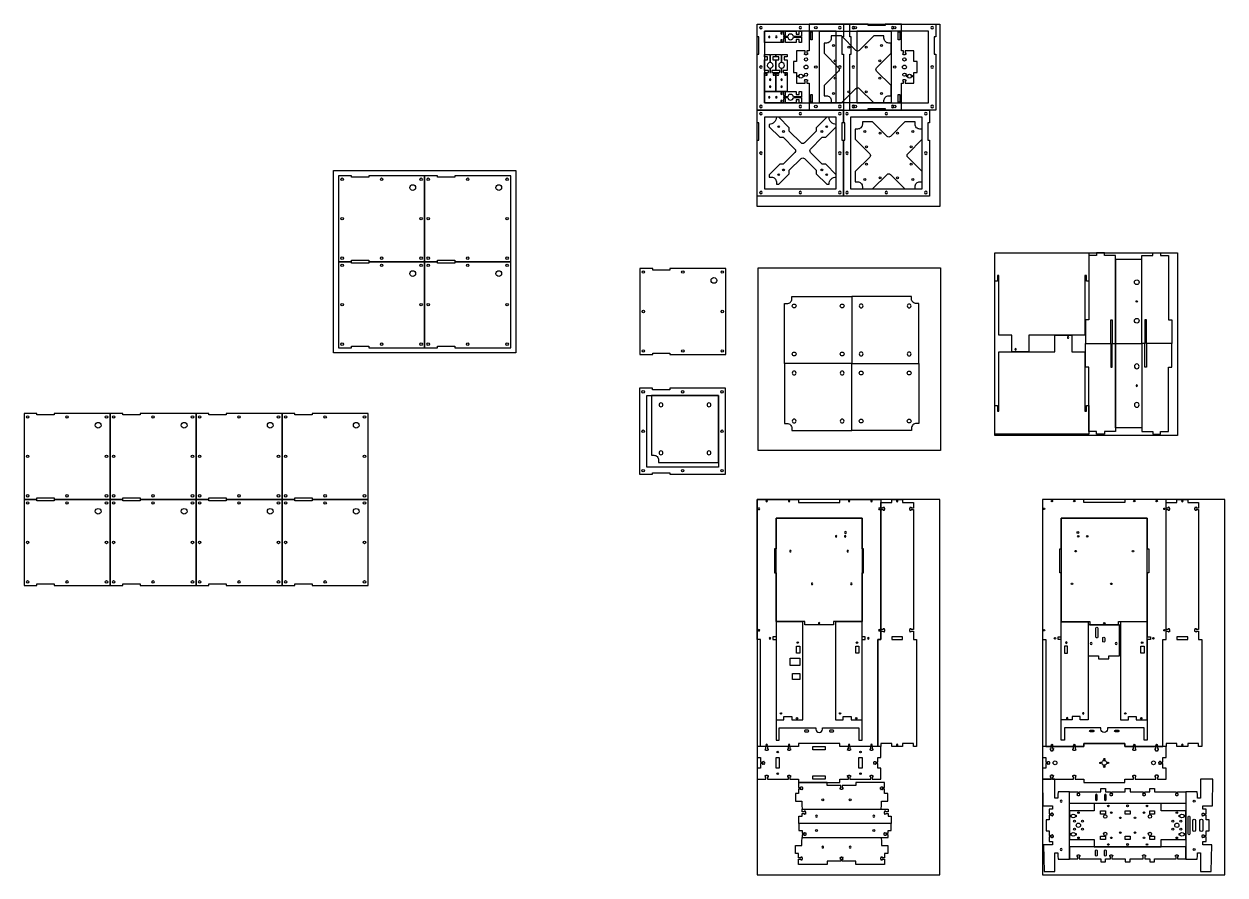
# Model space of a CAD drawing. Header units: millimetres. Extents: x -1543 to 984, y -1790 to 0.
import ezdxf

# ---------------------------------------------------------------- set-up
doc = ezdxf.new("R2010")
doc.units = ezdxf.units.MM
doc.layers.get('0').update_dxf_attribs({"lineweight": 25, "true_color": 0xffffff})

# ---------------------------------------------------------------- blocks, each defined once
blk = doc.blocks.new('carrier_window')
blk.add_lwpolyline([(6.72, -50), (6.72, 0), (0, 0), (0, -185), (23.24, -185), (23.24, -190.88), (39.76, -190.88), (39.76, -185), (56.28, -185), (56.28, -50), (63, -50), (63, 0), (9.87, 0), (9.87, -50)], close=True)
blk = doc.blocks.new('p2')
for p, q in [((0, 0), (384, 0)), ((0, -384), (0, 0)), ((384, 0), (384, -384)), ((384, -384), (0, -384))]:
    blk.add_line(p, q)
blk = doc.blocks.new('p3')
for p, q in [((0, 0), (790, 0)), ((0, -384), (0, 0)), ((790, 0), (790, -384)), ((790, -384), (0, -384))]:
    blk.add_line(p, q)
blk = doc.blocks.new('carrier')
for points in [[(7.9, 124.7), (7.9, 119.9), (8.9, 119.9, -2.414214), (9.1, 119.7), (9.1, 117.7, -2.414214), (8.9, 117.4), (7.9, 117.4), (7.9, 116.4), (4.7, 116.4), (4.7, 117.4), (3.7, 117.4, -2.414214), (3.4, 117.7), (3.4, 119.7, -2.414214), (3.7, 119.9), (4.7, 119.9), (4.7, 124.7), (0, 124.7), (0, 181), (-33.9, 181), (-33.9, 177.8), (-70.1, 177.8), (-70.1, 181), (-194.4, 181), (-194.4, 124.7), (-199.1, 124.7), (-199.1, 119.9), (-198.1, 119.9, -2.414214), (-197.9, 119.7), (-197.9, 117.7, -2.414214), (-198.1, 117.4), (-199.1, 117.4), (-199.1, 116.4), (-202.3, 116.4), (-202.3, 117.4), (-203.3, 117.4, -2.414214), (-203.6, 117.7), (-203.6, 119.7, -2.414214), (-203.3, 119.9), (-202.3, 119.9), (-202.3, 124.7), (-220.5, 124.7), (-220.5, 101.9), (-227.2, 101.9), (-227.2, 79.1), (-220.5, 79.1), (-220.5, 56.3), (-202.3, 56.3), (-202.3, 61.1), (-203.3, 61.1, -2.414214), (-203.6, 61.3), (-203.6, 63.3, -2.414214), (-203.3, 63.6), (-202.3, 63.6), (-202.3, 64.6), (-199.1, 64.6), (-199.1, 63.6), (-198.1, 63.6, -2.414214), (-197.9, 63.3), (-197.9, 61.3, -2.414214), (-198.1, 61.1), (-199.1, 61.1), (-199.1, 56.3), (-194.4, 56.3), (-194.4, 0), (-70.1, 0), (-70.1, 3.2), (-33.9, 3.2), (-33.9, 0), (0, 0), (0, 56.3), (4.7, 56.3), (4.7, 61.1), (3.7, 61.1, -2.414214), (3.4, 61.3), (3.4, 63.3, -2.414214), (3.7, 63.6), (4.7, 63.6), (4.7, 64.6), (7.9, 64.6), (7.9, 63.6), (8.9, 63.6, -2.414214), (9.1, 63.3), (9.1, 61.3, -2.414214), (8.9, 61.1), (7.9, 61.1), (7.9, 56.3), (26.1, 56.3), (26.1, 79.1), (32.8, 79.1), (32.8, 101.9), (26.1, 101.9), (26.1, 124.7)], [(-215.2, 72.7, -0.6742), (-207.8, 72.7), (-205.5, 72.7), (-205.5, 69.7), (-207.8, 69.7, -0.6742), (-215.2, 69.7), (-217.5, 69.7), (-217.5, 72.7)], [(20.8, 69.7, -0.6742), (13.4, 69.7), (11.1, 69.7), (11.1, 72.7), (13.4, 72.7, -0.6742), (20.8, 72.7), (23.1, 72.7), (23.1, 69.7)]]:
    blk.add_lwpolyline(points, format="xyb", close=True)
for points in [[(-187.7, 148), (-190.9, 148), (-190.9, 164.5), (-187.7, 164.5)], [(-21.7, 166), (-21.7, 15), (-172.7, 15), (-172.7, 166)], [(-3.6, 148), (-6.7, 148), (-6.7, 164.5), (-3.6, 164.5)], [(-190.9, 33), (-187.7, 33), (-187.7, 16.5), (-190.9, 16.5)], [(-3.6, 16.5), (-6.7, 16.5), (-6.7, 33), (-3.6, 33)]]:
    blk.add_lwpolyline(points, close=True)
for centre, radius in [((-180.2, 173.5), 2.62), ((-97.2, 173.5), 2.62), ((-14.2, 173.5), 2.62), ((-200.7, 106.5), 3.35), ((6.3, 106.5), 3.35), ((-200.7, 90.5), 4.04), ((-200.7, 74.5), 3.35), ((-180.2, 90.5), 2.62), ((-14.2, 90.5), 2.62), ((6.3, 90.5), 4.04), ((6.3, 74.5), 3.35), ((-180.2, 7.5), 2.62), ((-97.2, 7.5), 2.62), ((-14.2, 7.5), 2.62)]:
    blk.add_circle(centre, radius)
blk = doc.blocks.new('carrier_tray')
blk.add_lwpolyline([(-27.15, 181), (-27.15, 177.85), (-63.35, 177.85), (-63.35, 181), (-181, 181), (-181, 0), (-63.35, 0), (-63.35, 3.15), (-27.15, 3.15), (-27.15, 0), (0, 0), (0, 181)], close=True)
for centre, radius in [((-173.5, 173.5), 2.62), ((-90.5, 173.5), 2.62), ((-7.5, 173.5), 2.62), ((-173.5, 90.5), 2.62), ((-7.5, 90.5), 2.62), ((-156, 25), 6), ((-173.5, 7.5), 2.62), ((-90.5, 7.5), 2.62), ((-7.5, 7.5), 2.62)]:
    blk.add_circle(centre, radius)
blk = doc.blocks.new('door')
blk.add_lwpolyline([(0, 0), (-197.3, 0), (-197.3, -60), (-192.3, -60), (-192.3, -48), (-189.15, -48), (-189.15, -173.24), (-71, -173.24), (-71, -208.24), (-35.8, -208.24), (-35.8, -173.24), (-8.15, -173.24), (-8.15, -48), (-5, -48), (-5, -60), (0, -60)], close=True)
blk.add_circle((-43.4, -203.24), 1.57)
blk = doc.blocks.new('drawer_back')
blk.add_lwpolyline([(-60.3, -217.6), (0, -217.6), (0, 0), (-181, 0), (-181, -217.6), (-120.7, -217.6), (-120.7, -224.4), (-60.3, -224.4)], close=True)
for centre, radius in [((-145.8, -30), 2), ((-145.3, -38), 1.57), ((-126.3, -38), 1.57), ((-150.8, -69.3), 1.58), ((-30.2, -69.3), 1.58), ((-158.3, -138.1), 1.57), ((-75.8, -138.1), 1.57), ((-90.5, -221), 1.57)]:
    blk.add_circle(centre, radius)
blk = doc.blocks.new('drawer_bottom')
blk.add_lwpolyline([(-173.6, 56.3), (-174.3, 48), (-174.3, 39.8), (-187.7, 39.8), (-187.7, 23.2), (-181, 23.2), (-181, 14), (-176.2, 14), (-176.2, 15, -2.414214), (-176, 15.2), (-174, 15.2, -2.414214), (-173.7, 15), (-173.7, 14), (-172.7, 14), (-172.7, 10.8), (-173.7, 10.8), (-173.7, 9.8, -2.414214), (-174, 9.5), (-176, 9.5, -2.414214), (-176.2, 9.8), (-176.2, 10.8), (-181, 10.8), (-181, 0), (-120.7, 0), (-120.7, 6.7), (-92.1, 6.7), (-92.1, 11.5), (-93.1, 11.5, -2.414214), (-93.4, 11.8), (-93.4, 13.8, -2.414214), (-93.1, 14), (-92.1, 14), (-92.1, 15), (-88.9, 15), (-88.9, 14), (-87.9, 14, -2.414214), (-87.7, 13.8), (-87.7, 11.8, -2.414214), (-87.9, 11.5), (-88.9, 11.5), (-88.9, 6.7), (-60.3, 6.7), (-60.3, 0), (0, 0), (0, 10.8), (-4.8, 10.8), (-4.8, 9.8, -2.414214), (-5, 9.5), (-7, 9.5, -2.414214), (-7.3, 9.8), (-7.3, 10.8), (-8.3, 10.8), (-8.3, 14), (-7.3, 14), (-7.3, 15, -2.414214), (-7, 15.2), (-5, 15.2, -2.414214), (-4.8, 15), (-4.8, 14), (0, 14), (0, 23.2), (6.7, 23.2), (6.7, 39.8), (-6.7, 39.8), (-6.7, 48), (-7.4, 56.3)], format="xyb", close=True)
for centre in [(-108.8, 36.5), (-50.8, 36.5)]:
    blk.add_circle(centre, 2)
blk = doc.blocks.new('drawer_left')
for points in [[(0, 206.52), (-56.28, 206.52), (-56.28, 0), (-39.76, 0), (-39.76, 6.72), (-23.24, 6.72), (-23.24, 0), (0, 0)], [(-6.72, 155.04), (-6.72, 140.04), (-13.44, 140.04), (-13.44, 155.04)], [(-6.72, 114.085), (-26.72, 114.085), (-26.72, 129.515), (-6.72, 129.515)], [(-21.72, 97.765), (-6.72, 97.765), (-6.72, 84.875), (-21.72, 84.875)]]:
    blk.add_lwpolyline(points, close=True)
for centre in [(-10.72, 162.54), (-46.28, 13.44), (-12.39, 3.36)]:
    blk.add_circle(centre, 1.575)
blk = doc.blocks.new('drawer_support')
blk.add_lwpolyline([(-6.7, 20.9), (-11.5, 20.9), (-11.5, 19.9, -2.414214), (-11.7, 19.7), (-13.7, 19.7, -2.414214), (-14, 19.9), (-14, 20.9), (-15, 20.9), (-15, 24.1), (-14, 24.1), (-14, 25.1, -2.414214), (-13.7, 25.3), (-11.7, 25.3, -2.414214), (-11.5, 25.1), (-11.5, 24.1), (-6.7, 24.1), (-6.7, 30), (-187.7, 30), (-187.7, 24.1), (-182.9, 24.1), (-182.9, 25.1, -2.414214), (-182.7, 25.3), (-180.7, 25.3, -2.414214), (-180.4, 25.1), (-180.4, 24.1), (-179.4, 24.1), (-179.4, 20.9), (-180.4, 20.9), (-180.4, 19.9, -2.414214), (-180.7, 19.7), (-182.7, 19.7, -2.414214), (-182.9, 19.9), (-182.9, 20.9), (-187.7, 20.9), (-187.7, 15), (-194.4, 15), (-194.4, 0), (0, 0), (0, 15), (-6.7, 15)], format="xyb", close=True)
for centre in [(-157.6, 15), (-36.9, 15)]:
    blk.add_circle(centre, 2)
blk = doc.blocks.new('frame_back')
blk.add_lwpolyline([(-6.7, -520), (-6.7, -295), (0, -295), (0, 0), (-86.7, 0), (-86.7, -6.7), (-173.3, -6.7), (-173.3, 0), (-260, 0), (-260, -295), (-253.3, -295), (-253.3, -520), (-173.3, -520), (-173.3, -513.3), (-86.7, -513.3), (-86.7, -520)], close=True)
for points in [[(-137, -483.5), (-137, -480.5), (-213.8, -480.5), (-213.8, -506.6), (-220.5, -506.6), (-220.5, -295), (-227.2, -295), (-227.2, -289.1), (-220.5, -289.1), (-220.5, -154.1), (-223.7, -154.1), (-223.7, -104.1), (-220.5, -104.1), (-220.5, -39.5), (-39.5, -39.5), (-39.5, -104.1), (-36.4, -104.1), (-36.4, -154.1), (-39.5, -154.1), (-39.5, -289.1), (-32.8, -289.1), (-32.8, -295), (-39.5, -295), (-39.5, -506.6), (-46.2, -506.6), (-46.2, -480.5), (-123, -480.5), (-123, -483.5, -1)], [(-153.3, -485.6, -1), (-153.3, -488.8), (-159.3, -488.8, -1), (-159.3, -485.6)], [(-106.7, -488.8, -1), (-106.7, -485.6), (-100.7, -485.6, -1), (-100.7, -488.8)]]:
    blk.add_lwpolyline(points, format="xyb", close=True)
for centre, radius in [((-256.6, -19.8), 1.57), ((-240.2, -3.4), 1.57), ((-193.1, -3.4), 1.57), ((-66.9, -3.4), 1.57), ((-19.8, -3.4), 1.57), ((-3.4, -19.8), 1.57), ((-256.6, -275.2), 1.57), ((-3.4, -275.2), 1.57), ((-233.5, -292.1), 1.57), ((-26.5, -292.1), 1.57), ((-240.2, -516.6), 1.57), ((-193.1, -516.6), 1.58), ((-66.9, -516.6), 1.58), ((-19.8, -516.6), 1.57)]:
    blk.add_circle(centre, radius)
blk = doc.blocks.new('frame_bottom')
blk.add_lwpolyline([(-6.7, 32.6), (-11.5, 32.6), (-11.5, 31.6, -2.414214), (-11.8, 31.4), (-13.8, 31.4, -2.414214), (-14, 31.6), (-14, 32.6), (-15, 32.6), (-15, 35.8), (-14, 35.8), (-14, 36.8, -2.414214), (-13.8, 37.1), (-11.8, 37.1, -2.414214), (-11.5, 36.8), (-11.5, 35.8), (-6.7, 35.8), (-6.7, 45.6), (0, 45.6), (0, 68.4), (-18.2, 68.4), (-18.2, 63.7), (-17.2, 63.7, -2.414214), (-16.9, 63.4), (-16.9, 61.4, -2.414214), (-17.2, 61.2), (-18.2, 61.2), (-18.2, 60.2), (-21.3, 60.2), (-21.3, 61.2), (-22.3, 61.2, -2.414214), (-22.6, 61.4), (-22.6, 63.4, -2.414214), (-22.3, 63.7), (-21.3, 63.7), (-21.3, 68.4), (-65.3, 68.4), (-65.3, 63.7), (-64.3, 63.7, -2.414214), (-64.1, 63.4), (-64.1, 61.4, -2.414214), (-64.3, 61.2), (-65.3, 61.2), (-65.3, 60.2), (-68.5, 60.2), (-68.5, 61.2), (-69.5, 61.2, -2.414214), (-69.8, 61.4), (-69.8, 63.4, -2.414214), (-69.5, 63.7), (-68.5, 63.7), (-68.5, 68.4), (-86.7, 68.4), (-86.7, 75.2), (-173.3, 75.2), (-173.3, 68.4), (-191.5, 68.4), (-191.5, 63.7), (-190.5, 63.7, -2.414214), (-190.2, 63.4), (-190.2, 61.4, -2.414214), (-190.5, 61.2), (-191.5, 61.2), (-191.5, 60.2), (-194.7, 60.2), (-194.7, 61.2), (-195.7, 61.2, -2.414214), (-195.9, 61.4), (-195.9, 63.4, -2.414214), (-195.7, 63.7), (-194.7, 63.7), (-194.7, 68.4), (-238.7, 68.4), (-238.7, 63.7), (-237.6, 63.7, -2.414214), (-237.4, 63.4), (-237.4, 61.4, -2.414214), (-237.6, 61.2), (-238.7, 61.2), (-238.7, 60.2), (-241.8, 60.2), (-241.8, 61.2), (-242.9, 61.2, -2.414214), (-243.1, 61.4), (-243.1, 63.4, -2.414214), (-242.9, 63.7), (-241.8, 63.7), (-241.8, 68.4), (-260, 68.4), (-260, 45.6), (-253.3, 45.6), (-253.3, 35.8), (-248.5, 35.8), (-248.5, 36.8, -2.414214), (-248.2, 37.1), (-246.2, 37.1, -2.414214), (-246, 36.8), (-246, 35.8), (-245, 35.8), (-245, 32.6), (-246, 32.6), (-246, 31.6, -2.414214), (-246.2, 31.4), (-248.2, 31.4, -2.414214), (-248.5, 31.6), (-248.5, 32.6), (-253.3, 32.6), (-253.3, 22.8), (-260, 22.8), (-260, 0), (-241.8, 0), (-241.8, 4.8), (-242.9, 4.8, -2.414214), (-243.1, 5), (-243.1, 7, -2.414214), (-242.9, 7.3), (-241.8, 7.3), (-241.8, 8.3), (-238.7, 8.3), (-238.7, 7.3), (-237.6, 7.3, -2.414214), (-237.4, 7), (-237.4, 5, -2.414214), (-237.6, 4.8), (-238.7, 4.8), (-238.7, 0), (-194.7, 0), (-194.7, 4.8), (-195.7, 4.8, -2.414214), (-195.9, 5), (-195.9, 7, -2.414214), (-195.7, 7.3), (-194.7, 7.3), (-194.7, 8.3), (-191.5, 8.3), (-191.5, 7.3), (-190.5, 7.3, -2.414214), (-190.2, 7), (-190.2, 5, -2.414214), (-190.5, 4.8), (-191.5, 4.8), (-191.5, 0), (-173.3, 0), (-173.3, -6.7), (-86.7, -6.7), (-86.7, 0), (-68.5, 0), (-68.5, 4.8), (-69.5, 4.8, -2.414214), (-69.8, 5), (-69.8, 7, -2.414214), (-69.5, 7.3), (-68.5, 7.3), (-68.5, 8.3), (-65.3, 8.3), (-65.3, 7.3), (-64.3, 7.3, -2.414214), (-64.1, 7), (-64.1, 5, -2.414214), (-64.3, 4.8), (-65.3, 4.8), (-65.3, 0), (-21.3, 0), (-21.3, 4.8), (-22.3, 4.8, -2.414214), (-22.6, 5), (-22.6, 7, -2.414214), (-22.3, 7.3), (-21.3, 7.3), (-21.3, 8.3), (-18.2, 8.3), (-18.2, 7.3), (-17.2, 7.3, -2.414214), (-16.9, 7), (-16.9, 5, -2.414214), (-17.2, 4.8), (-18.2, 4.8), (-18.2, 0), (0, 0), (0, 22.8), (-6.7, 22.8)], format="xyb", close=True)
for points in [[(-143, 61.7), (-143, 68.4), (-117, 68.4), (-117, 61.7)], [(-213.8, 45.6), (-213.8, 22.8), (-220.5, 22.8), (-220.5, 45.6)], [(-39.5, 45.6), (-39.5, 22.8), (-46.2, 22.8), (-46.2, 45.6)], [(-117, 6.7), (-117, 0), (-143, 0), (-143, 6.7)]]:
    blk.add_lwpolyline(points, close=True)
for centre in [(-217.1, 57), (-42.9, 57), (-217.1, 11.4), (-42.9, 11.4)]:
    blk.add_circle(centre, 1.58)
blk = doc.blocks.new('frame_foot2')
blk.add_lwpolyline([(0, -23.9), (-6.7, -24.5), (-13.4, -24.5), (-13.4, -31.2), (26.3, -31.2), (26.3, -56.9), (-30.1, -55.9), (-30, -49.5), (-30, -36.1), (-36.7, -36.1), (-36.7, -42.8), (-46.5, -42.8), (-46.5, -38), (-45.5, -38, 2.414214), (-45.2, -37.8), (-45.2, -35.7, 2.414214), (-45.5, -35.5), (-46.5, -35.5), (-46.5, -34.5), (-49.7, -34.5), (-49.7, -35.5), (-50.7, -35.5, 2.414214), (-50.9, -35.7), (-50.9, -37.8, 2.414214), (-50.7, -38), (-49.7, -38), (-49.7, -42.8), (-59.5, -42.8), (-59.5, -49.5), (-82.3, -49.5), (-82.3, -42.8), (-92.1, -42.8), (-92.1, -38), (-91.1, -38, 2.414214), (-90.9, -37.8), (-90.9, -35.7, 2.414214), (-91.1, -35.5), (-92.1, -35.5), (-92.1, -34.5), (-95.3, -34.5), (-95.3, -35.5), (-96.3, -35.5, 2.414214), (-96.6, -35.7), (-96.6, -37.8, 2.414214), (-96.3, -38), (-95.3, -38), (-95.3, -42.8), (-105.1, -42.8), (-105.1, -36.1), (-111.8, -36.1), (-111.8, -49.5), (-111.9, -54.5), (-168.1, -53.5), (-168.1, -31.2), (-128.4, -31.2), (-128.4, -24.5), (-135.1, -24.5), (-141.8, -23.9), (-141.8, 0), (0, 0)], format="xyb", close=True)
for centre in [(-121.8, -17.8), (-20, -17.8)]:
    blk.add_circle(centre, 2)
blk = doc.blocks.new('frame_foot1')
for points in [[(-6.7, -24.5), (0, -23.9), (0, 0), (-141.8, 0), (-141.8, -23.9), (-135.1, -24.5), (-128.4, -24.5), (-128.4, -31.2), (-168.1, -31.2), (-168.1, -53.5), (-111.9, -54.5), (-111.8, -49.5), (-111.8, -36.1), (-105.1, -36.1), (-105.1, -42.8), (-95.3, -42.8), (-95.3, -38), (-96.3, -38, -2.414214), (-96.6, -37.8), (-96.6, -35.8, -2.414214), (-96.3, -35.5), (-95.3, -35.5), (-95.3, -34.5), (-92.1, -34.5), (-92.1, -35.5), (-91.1, -35.5, -2.414214), (-90.9, -35.8), (-90.9, -37.8, -2.414214), (-91.1, -38), (-92.1, -38), (-92.1, -42.8), (-82.3, -42.8), (-82.3, -49.5), (-59.5, -49.5), (-59.5, -42.8), (-49.7, -42.8), (-49.7, -38), (-50.7, -38, -2.414214), (-50.9, -37.8), (-50.9, -35.8, -2.414214), (-50.7, -35.5), (-49.7, -35.5), (-49.7, -34.5), (-46.5, -34.5), (-46.5, -35.5), (-45.5, -35.5, -2.414214), (-45.2, -35.8), (-45.2, -37.8, -2.414214), (-45.5, -38), (-46.5, -38), (-46.5, -42.8), (-36.7, -42.8), (-36.7, -36.1), (-30, -36.1), (-30, -49.5), (-30.1, -55.9), (26.3, -56.9), (26.3, -31.2), (-13.4, -31.2), (-13.4, -24.5)], [(-88.9, -8.3, -1), (-88.9, -5.1), (-52.9, -5.1, -1), (-52.9, -8.3)], [(-80.9, -20.8, -1), (-80.9, -14.8), (-60.9, -14.8, -1), (-60.9, -20.8)], [(-80.9, -35.8, -1), (-80.9, -29.8), (-60.9, -29.8, -1), (-60.9, -35.8)]]:
    blk.add_lwpolyline(points, format="xyb", close=True)
for centre in [(-121.8, -17.8), (-20, -17.8)]:
    blk.add_circle(centre, 2)
blk = doc.blocks.new('frame_galvo')
blk.add_lwpolyline([(-22, -65), (-22, -71.72), (-44, -71.72), (-44, -65), (-66, -65), (-66, 0), (0, 0), (0, -65)], close=True)
for points in [[(-16.4, -7, 1), (-20.6, -7), (-20.6, -25.5, 1), (-16.4, -25.5)], [(-30.9, -34), (-30.9, -28, 1), (-35.1, -28), (-35.1, -34, 1)]]:
    blk.add_lwpolyline(points, format="xyb", close=True)
for centre in [(-59.28, -38.94), (-6.72, -38.94)]:
    blk.add_circle(centre, 2)
blk = doc.blocks.new('frame_right')
blk.add_lwpolyline([(-6.7, 243.2), (-11.5, 243.2), (-11.5, 242.1, -2.414214), (-11.8, 241.9), (-13.8, 241.9, -2.414214), (-14, 242.1), (-14, 243.2), (-15, 243.2), (-15, 246.3), (-14, 246.3), (-14, 247.3, -2.414214), (-13.8, 247.6), (-11.8, 247.6, -2.414214), (-11.5, 247.3), (-11.5, 246.3), (-6.7, 246.3), (-6.7, 498.7), (-11.5, 498.7), (-11.5, 497.6, -2.414214), (-11.8, 497.4), (-13.8, 497.4, -2.414214), (-14, 497.6), (-14, 498.7), (-15, 498.7), (-15, 501.8), (-14, 501.8), (-14, 502.8, -2.414214), (-13.8, 503.1), (-11.8, 503.1, -2.414214), (-11.5, 502.8), (-11.5, 501.8), (-6.7, 501.8), (-6.7, 513.3), (-29.5, 513.3), (-29.5, 520), (-52.3, 520), (-52.3, 513.3), (-75.2, 513.3), (-75.2, 501.8), (-70.4, 501.8), (-70.4, 502.8, -2.414214), (-70.1, 503.1), (-68.1, 503.1, -2.414214), (-67.9, 502.8), (-67.9, 501.8), (-66.9, 501.8), (-66.9, 498.7), (-67.9, 498.7), (-67.9, 497.6, -2.414214), (-68.1, 497.4), (-70.1, 497.4, -2.414214), (-70.4, 497.6), (-70.4, 498.7), (-75.2, 498.7), (-75.2, 246.3), (-70.4, 246.3), (-70.4, 247.3, -2.414214), (-70.1, 247.6), (-68.1, 247.6, -2.414214), (-67.9, 247.3), (-67.9, 246.3), (-66.9, 246.3), (-66.9, 243.2), (-67.9, 243.2), (-67.9, 242.1, -2.414214), (-68.1, 241.9), (-70.1, 241.9, -2.414214), (-70.4, 242.1), (-70.4, 243.2), (-75.2, 243.2), (-75.2, 225), (-81.9, 225), (-81.9, 0), (-75.2, 0), (-75.2, 6.7), (-52.3, 6.7), (-52.3, 0), (-29.5, 0), (-29.5, 6.7), (-6.7, 6.7), (-6.7, 0), (0, 0), (0, 225), (-6.7, 225)], format="xyb", close=True)
blk.add_lwpolyline([(-29.5, 225), (-52.3, 225), (-52.3, 230.9), (-29.5, 230.9)], close=True)
for centre in [(-40.9, 516.6), (-40.9, 3.4)]:
    blk.add_circle(centre, 1.57)
blk = doc.blocks.new('frame_top')
blk.add_lwpolyline([(-6.7, 32.6), (-11.5, 32.6), (-11.5, 31.6, -2.414214), (-11.8, 31.4), (-13.8, 31.4, -2.414214), (-14, 31.6), (-14, 32.6), (-15, 32.6), (-15, 35.8), (-14, 35.8), (-14, 36.8, -2.414214), (-13.8, 37.1), (-11.8, 37.1, -2.414214), (-11.5, 36.8), (-11.5, 35.8), (-6.7, 35.8), (-6.7, 45.6), (0, 45.6), (0, 68.4), (-18.1, 68.4), (-18.1, 64.2), (-17, 64.2, -2.414214), (-16.8, 63.9), (-16.8, 61.4, -2.414214), (-17, 61.2), (-18.1, 61.2), (-18.1, 59.2), (-21.4, 59.2), (-21.4, 61.2), (-22.5, 61.2, -2.414214), (-22.8, 61.4), (-22.8, 63.9, -2.414214), (-22.5, 64.2), (-21.4, 64.2), (-21.4, 68.4), (-65.3, 68.4), (-65.3, 63.7), (-64.3, 63.7, -2.414214), (-64.1, 63.4), (-64.1, 61.4, -2.414214), (-64.3, 61.2), (-65.3, 61.2), (-65.3, 60.2), (-68.5, 60.2), (-68.5, 61.2), (-69.5, 61.2, -2.414214), (-69.8, 61.4), (-69.8, 63.4, -2.414214), (-69.5, 63.7), (-68.5, 63.7), (-68.5, 68.4), (-86.7, 68.4), (-86.7, 75.2), (-173.3, 75.2), (-173.3, 68.4), (-191.5, 68.4), (-191.5, 63.7), (-190.5, 63.7, -2.414214), (-190.2, 63.4), (-190.2, 61.4, -2.414214), (-190.5, 61.2), (-191.5, 61.2), (-191.5, 60.2), (-194.7, 60.2), (-194.7, 61.2), (-195.7, 61.2, -2.414214), (-195.9, 61.4), (-195.9, 63.4, -2.414214), (-195.7, 63.7), (-194.7, 63.7), (-194.7, 68.4), (-238.6, 68.4), (-238.6, 64.2), (-237.5, 64.2, -2.414214), (-237.2, 63.9), (-237.2, 61.4, -2.414214), (-237.5, 61.2), (-238.6, 61.2), (-238.6, 59.2), (-241.9, 59.2), (-241.9, 61.2), (-243, 61.2, -2.414214), (-243.2, 61.4), (-243.2, 63.9, -2.414214), (-243, 64.2), (-241.9, 64.2), (-241.9, 68.4), (-260, 68.4), (-260, 45.6), (-253.3, 45.6), (-253.3, 35.8), (-248.5, 35.8), (-248.5, 36.8, -2.414214), (-248.2, 37.1), (-246.2, 37.1, -2.414214), (-246, 36.8), (-246, 35.8), (-245, 35.8), (-245, 32.6), (-246, 32.6), (-246, 31.6, -2.414214), (-246.2, 31.4), (-248.2, 31.4, -2.414214), (-248.5, 31.6), (-248.5, 32.6), (-253.3, 32.6), (-253.3, 22.8), (-260, 22.8), (-260, 0), (-241.9, 0), (-241.9, 4.3), (-243, 4.3, -2.414214), (-243.2, 4.5), (-243.2, 7, -2.414214), (-243, 7.3), (-241.9, 7.3), (-241.9, 9.3), (-238.6, 9.3), (-238.6, 7.3), (-237.5, 7.3, -2.414214), (-237.2, 7), (-237.2, 4.5, -2.414214), (-237.5, 4.3), (-238.6, 4.3), (-238.6, 0), (-194.7, 0), (-194.7, 4.8), (-195.7, 4.8, -2.414214), (-195.9, 5), (-195.9, 7, -2.414214), (-195.7, 7.3), (-194.7, 7.3), (-194.7, 8.3), (-191.5, 8.3), (-191.5, 7.3), (-190.5, 7.3, -2.414214), (-190.2, 7), (-190.2, 5, -2.414214), (-190.5, 4.8), (-191.5, 4.8), (-191.5, 0), (-173.3, 0), (-173.3, -6.7), (-86.7, -6.7), (-86.7, 0), (-68.5, 0), (-68.5, 4.8), (-69.5, 4.8, -2.414214), (-69.8, 5), (-69.8, 7, -2.414214), (-69.5, 7.3), (-68.5, 7.3), (-68.5, 8.3), (-65.3, 8.3), (-65.3, 7.3), (-64.3, 7.3, -2.414214), (-64.1, 7), (-64.1, 5, -2.414214), (-64.3, 4.8), (-65.3, 4.8), (-65.3, 0), (-21.4, 0), (-21.4, 4.3), (-22.5, 4.3, -2.414214), (-22.8, 4.5), (-22.8, 7, -2.414214), (-22.5, 7.3), (-21.4, 7.3), (-21.4, 9.3), (-18.1, 9.3), (-18.1, 7.3), (-17, 7.3, -2.414214), (-16.8, 7), (-16.8, 4.5, -2.414214), (-17, 4.3), (-18.1, 4.3), (-18.1, 0), (0, 0), (0, 22.8), (-6.7, 22.8)], format="xyb", close=True)
for centre, radius in [((-233.5, 34.2), 4.04), ((-138, 34.2), 1.5), ((-130, 34.2), 5.1), ((-130, 42.2), 1.5), ((-130, 26.2), 1.5), ((-122, 34.2), 1.5), ((-26.5, 34.2), 4.04)]:
    blk.add_circle(centre, radius)
blk = doc.blocks.new('drawer_right')
for points in [[(0, 206.52), (-56.28, 206.52), (-56.28, 0), (-39.76, 0), (-39.76, 6.72), (-23.24, 6.72), (-23.24, 0), (0, 0)], [(-6.72, 155.04), (-6.72, 140.04), (-13.44, 140.04), (-13.44, 155.04)]]:
    blk.add_lwpolyline(points, close=True)
for centre, radius in [((-10.72, 162.54), 1.58), ((-46.28, 13.44), 1.57), ((-12.39, 3.36), 1.57)]:
    blk.add_circle(centre, radius)
blk = doc.blocks.new('bed_backing')
blk.add_lwpolyline([(0, 36.5), (-30.5, 67, -0.414214), (-30.5, 74), (0, 104.5), (0, 126), (-5, 126, -0.414214), (-15, 136), (-15, 141), (-36.5, 141), (-67, 110.5, -0.414214), (-74, 110.5), (-104.5, 141), (-126, 141), (-126, 136, -0.414214), (-136, 126), (-141, 126), (-141, 104.5), (-110.5, 74, -0.414214), (-110.5, 67), (-141, 36.5), (-141, 15), (-136, 15, -0.414214), (-126, 5), (-126, 0), (-104.5, 0), (-74, 30.5, -0.414214), (-67, 30.5), (-36.5, 0), (-15, 0), (-15, 5, -0.414214), (-5, 15), (0, 15)], format="xyb", close=True)
for centre in [(-121, 121), (-88.8, 117.5), (-52.2, 117.5), (-20, 121), (-117.5, 88.8), (-23.5, 88.8), (-117.5, 52.2), (-23.5, 52.2), (-88.8, 23.5), (-52.2, 23.5), (-121, 20), (-20, 20)]:
    blk.add_circle(centre, 2)
blk = doc.blocks.new('bed_interface')
blk.add_lwpolyline([(-126, 136), (-126, 141), (0, 141), (0, 0), (-141, 0), (-141, 126), (-136, 126, 0.414214)], format="xyb", close=True)
for centre in [(-121, 121), (-20, 121), (-121, 20), (-20, 20)]:
    blk.add_circle(centre, 4)
blk = doc.blocks.new('bed_x')
blk.add_lwpolyline([(0, -15, -0.414214), (-15, 0), (-20, 0), (-42.2, -22.2), (-42.2, -29.3), (-67, -54, -0.414214), (-74, -54), (-98.8, -29.3), (-98.8, -22.2), (-121, 0), (-126, 0, -0.414214), (-141, -15), (-141, -20), (-118.8, -42.2), (-111.7, -42.2), (-87, -67, -0.414214), (-87, -74), (-111.7, -98.8), (-118.8, -98.8), (-141, -121), (-141, -126), (-136, -126, -0.414214), (-126, -136), (-126, -141), (-121, -141), (-98.8, -118.8), (-98.8, -111.7), (-74, -87, -0.414214), (-67, -87), (-42.2, -111.7), (-42.2, -118.8), (-20, -141), (-15, -141, -0.414214), (0, -126), (0, -121), (-22.2, -98.8), (-29.3, -98.8), (-54, -74, -0.414214), (-54, -67), (-29.3, -42.2), (-22.2, -42.2), (0, -20)], format="xyb", close=True)
for centre, radius in [((-121, -20), 1.58), ((-20, -20), 1.58), ((-111, -30), 2), ((-30, -30), 2), ((-121, -121), 1.58), ((-111, -111), 2), ((-30, -111), 2), ((-20, -121), 1.58)]:
    blk.add_circle(centre, radius)
blk = doc.blocks.new('crane_flap')
blk.add_lwpolyline([(0, 55.35), (-177, 55.35), (-177, 0), (0, 0)], close=True)
for centre, radius in [((-129, 44.85), 5), ((-88.5, 44.85), 1.57), ((-48, 44.85), 5)]:
    blk.add_circle(centre, radius)
blk = doc.blocks.new('crane_front')
for points in [[(227.355, -20.22), (227.355, -25), (244.56, -25), (244.56, 0), (0, 0), (0, -25), (17.205, -25), (17.205, -20.22), (16.18, -20.22, -2.41421356), (15.93, -19.97), (15.93, -17.97, -2.41421356), (16.18, -17.72), (17.205, -17.72), (17.205, -16.72), (20.355, -16.72), (20.355, -17.72), (21.38, -17.72, -2.41421356), (21.63, -17.97), (21.63, -19.97, -2.41421356), (21.38, -20.22), (20.355, -20.22), (20.355, -25), (65.53, -25), (65.53, -31.72), (75.53, -31.72), (75.53, -25), (86.205, -25), (86.205, -20.22), (85.18, -20.22, -2.41421356), (84.93, -19.97), (84.93, -17.97, -2.41421356), (85.18, -17.72), (86.205, -17.72), (86.205, -16.72), (89.355, -16.72), (89.355, -17.72), (90.38, -17.72, -2.41421356), (90.63, -17.97), (90.63, -19.97, -2.41421356), (90.38, -20.22), (89.355, -20.22), (89.355, -25), (117.28, -25), (117.28, -31.72), (127.28, -31.72), (127.28, -25), (155.205, -25), (155.205, -20.22), (154.18, -20.22, -2.41421356), (153.93, -19.97), (153.93, -17.97, -2.41421356), (154.18, -17.72), (155.205, -17.72), (155.205, -16.72), (158.355, -16.72), (158.355, -17.72), (159.38, -17.72, -2.41421356), (159.63, -17.97), (159.63, -19.97, -2.41421356), (159.38, -20.22), (158.355, -20.22), (158.355, -25), (169.03, -25), (169.03, -31.72), (179.03, -31.72), (179.03, -25), (224.205, -25), (224.205, -20.22), (223.18, -20.22, -2.41421356), (222.93, -19.97), (222.93, -17.97, -2.41421356), (223.18, -17.72), (224.205, -17.72), (224.205, -16.72), (227.355, -16.72), (227.355, -17.72), (228.38, -17.72, -2.41421356), (228.63, -17.97), (228.63, -19.97, -2.41421356), (228.38, -20.22)], [(54.705, -8, -1), (57.855, -8), (57.855, -18, -1), (54.705, -18)], [(76.855, -18, -1), (73.705, -18), (73.705, -8, -1), (76.855, -8)]]:
    blk.add_lwpolyline(points, format="xyb", close=True)
blk = doc.blocks.new('crane')
for points in [[(-51.8, 60), (-51.8, 75.5), (-192.8, 75.5), (-192.8, 60), (-244.6, 60), (-244.6, 0), (-192.8, 0), (-192.8, -15.5), (-51.8, -15.5), (-51.8, 0), (0, 0), (0, 60)], [(-169, 60), (-169, 53.3), (-179, 53.3), (-179, 60)], [(-117.3, 60), (-117.3, 53.3), (-127.3, 53.3), (-127.3, 60)], [(-75.5, 53.3), (-75.5, 60), (-65.5, 60), (-65.5, 53.3)], [(-169, 6.7), (-169, 0), (-179, 0), (-179, 6.7)], [(-127.3, 0), (-127.3, 6.7), (-117.3, 6.7), (-117.3, 0)], [(-75.5, 0), (-75.5, 6.7), (-65.5, 6.7), (-65.5, 0)]]:
    blk.add_lwpolyline(points, close=True)
for points in [[(-232.9, 47.8, -0.6742), (-240.3, 47.8), (-242.6, 47.8), (-242.6, 50.8), (-240.3, 50.8, -0.6742), (-232.9, 50.8), (-230.6, 50.8), (-230.6, 47.8)], [(-4.3, 47.8, -0.6742), (-11.7, 47.8), (-14, 47.8), (-14, 50.8), (-11.7, 50.8, -0.6742), (-4.3, 50.8), (-2, 50.8), (-2, 47.8)], [(-240.3, 12.2, -0.6742), (-232.9, 12.2), (-230.6, 12.2), (-230.6, 9.2), (-232.9, 9.2, -0.6742), (-240.3, 9.2), (-242.6, 9.2), (-242.6, 12.2)], [(-11.7, 12.2, -0.6742), (-4.3, 12.2), (-2, 12.2), (-2, 9.2), (-4.3, 9.2, -0.6742), (-11.7, 9.2), (-14, 9.2), (-14, 12.2)]]:
    blk.add_lwpolyline(points, format="xyb", close=True)
for centre, radius in [((-225.8, 56.6), 1.65), ((-169.3, 48.3), 3.5), ((-162.8, 70.5), 1.65), ((-156.8, 56.6), 1.65), ((-122.3, 70.5), 2), ((-87.8, 56.6), 1.65), ((-81.8, 70.5), 1.65), ((-75.3, 48.3), 3.5), ((-18.8, 56.6), 1.65), ((-234.3, 38.5), 2), ((-225.8, 30), 4.5), ((-217.3, 38.5), 2), ((-137.8, 45.5), 1.65), ((-106.8, 45.5), 1.65), ((-27.3, 38.5), 2), ((-18.8, 30), 4.5), ((-10.3, 38.5), 2), ((-234.3, 21.5), 2), ((-225.8, 3.4), 1.65), ((-217.3, 21.5), 2), ((-169.3, 11.7), 3.5), ((-156.8, 3.4), 1.65), ((-137.8, 14.5), 1.65), ((-106.8, 14.5), 1.65), ((-87.8, 3.4), 1.65), ((-75.3, 11.7), 3.5), ((-27.3, 21.5), 2), ((-18.8, 3.4), 1.65), ((-10.3, 21.5), 2), ((-162.8, -10.5), 1.65), ((-122.3, -10.5), 2), ((-81.8, -10.5), 1.65)]:
    blk.add_circle(centre, radius)
blk = doc.blocks.new('carrier_wall')
for points in [[(-63.35, 177.85), (-63.35, 181), (-181, 181), (-181, 0), (-63.35, 0), (-63.35, 3.15), (-27.15, 3.15), (-27.15, 0), (0, 0), (0, 181), (-27.15, 181), (-27.15, 177.85)], [(-15, 15), (-166, 15), (-166, 166), (-15, 166)]]:
    blk.add_lwpolyline(points, close=True)
for centre in [(-173.5, 173.5), (-90.5, 173.5), (-7.5, 173.5), (-173.5, 90.5), (-7.5, 90.5), (-173.5, 7.5), (-90.5, 7.5), (-7.5, 7.5)]:
    blk.add_circle(centre, 2.62)
blk = doc.blocks.new('frame_laser_big')
blk.add_lwpolyline([(-11.5, 61, -0.919866), (-11.5, 49), (-11.5, 40), (-12.5, 40), (-12.5, 49, -0.919866), (-12.5, 61), (-12.5, 78), (-24, 78), (-24, 73), (-17.5, 73), (-17.5, 67), (-24, 67), (-24, 44), (-15.5, 44), (-15.5, 40), (-24, 40), (-24, 0), (0, 0), (0, 40), (-8.5, 40), (-8.5, 44), (0, 44), (0, 67), (-6.5, 67), (-6.5, 73), (0, 73), (0, 78), (-11.5, 78)], format="xyb", close=True)
for centre, radius in [((-20, 36.1), 2), ((-12, 25), 1.58), ((-4, 36.1), 2), ((-12, 10), 1.57)]:
    blk.add_circle(centre, radius)
blk = doc.blocks.new('frame_laser')
blk.add_lwpolyline([(-11.5, 61, -0.919866), (-11.5, 49), (-11.5, 40), (-12.5, 40), (-12.5, 49, -0.919866), (-12.5, 61), (-12.5, 78), (-24, 78), (-24, 73), (-17.5, 73), (-17.5, 67), (-24, 67), (-24, 44), (-15.5, 44), (-15.5, 40), (-24, 40), (-24, 0), (0, 0), (0, 40), (-8.5, 40), (-8.5, 44), (0, 44), (0, 67), (-6.5, 67), (-6.5, 73), (0, 73), (0, 78), (-11.5, 78)], format="xyb", close=True)
for centre, radius in [((-20, 36.1), 2), ((-12, 25), 1.58), ((-4, 36.1), 2), ((-12, 10), 1.57)]:
    blk.add_circle(centre, radius)

msp = doc.modelspace()

# ---------------------------------------------------------------- block references
for name, p in [('p2', (0, 0)), ('carrier', (303.2, -181)), ('bed_backing', (281.5, -166)), ('bed_x', (166, -196)), ('bed_backing', (347, -347)), ('p2', (-892, -308)), ('p2', (500, -481.2)), ('p2', (1.5, -513.1)), ('bed_interface', (198.5, -714.1)), ('carrier_window', (808.9, -672.1)), ('frame_back', (860, -1000)), ('drawer_back', (820.5, -1039.5)), ('drawer_left', (95.8, -1463.7)), ('drawer_right', (220.5, -1463.7)), ('drawer_right', (820.5, -1463.7)), ('crane_front', (656.9, -1730.8))]:
    msp.add_blockref(name, p)
at = {"yscale": -1}
for name, p, rotation in [('carrier_wall', (0, 0), 90), ('frame_laser', (15, -15), 90.00000000000001), ('carrier_wall', (194.4, 0), 90), ('frame_laser_big', (15, -142), 180), ('frame_laser_big', (39, -142), 180), ('frame_laser', (15, -142), 90.00000000000001), ('carrier_wall', (0, -181), 90), ('carrier_wall', (181, -181), 90), ('door', (500, -481.2), 180), ('bed_interface', (198.5, -714.1), 180), ('carrier_window', (753.6, -672.1), 180), ('crane_flap', (753.6, -672.1), 90.00000000000001), ('p3', (0, -1000), 270), ('frame_back', (0, -1000), 180), ('frame_right', (253.3, -1520), 180), ('p3', (600, -1000), 270), ('frame_right', (853.3, -1520), 180), ('drawer_back', (39.5, -1039.5), 180), ('drawer_right', (639.5, -1463.7), 180), ('frame_galvo', (695.8, -1263.9), 180), ('frame_foot2', (656.9, -1614.8), 90.00000000000001), ('drawer_support', (87.4, -1681.4), 180.00000000000003), ('drawer_bottom', (86.7, -1767.7), 180)]:
    msp.add_blockref(name, p, dxfattribs=dict(at, rotation=rotation))
for name, p, rotation in [('carrier_tray', (-881, -319), 180), ('carrier_tray', (-700, -319), 180), ('carrier_tray', (-881, -500), 180), ('carrier_tray', (-700, -500), 180), ('carrier_window', (753.6, -672.1), 180), ('crane_flap', (753.6, -672.1), 270), ('carrier_tray', (-247.3, -514.3), 180), ('bed_interface', (198.5, -714.1), 180), ('carrier_wall', (-247.7, -766.1), 180), ('carrier_tray', (-1543, -819), 180), ('carrier_tray', (-1362, -819), 180), ('carrier_tray', (-1181, -819), 180), ('carrier_tray', (-1000, -819), 180), ('carrier_tray', (-1543, -1000), 180), ('carrier_tray', (-1362, -1000), 180), ('carrier_tray', (-1181, -1000), 180), ('carrier_tray', (-1000, -1000), 180), ('frame_bottom', (0, -1520), 180), ('frame_top', (600, -1520), 180), ('frame_foot1', (901.5, -1614.8), 90.00000000000001), ('drawer_bottom', (86.7, -1595.2), 180), ('crane', (656.9, -1655.3), 180), ('drawer_support', (87.4, -1681.4), 180.00000000000003)]:
    msp.add_blockref(name, p, dxfattribs=dict(rotation=rotation))
for name, p in [('carrier_window', (808.9, -672.1)), ('door', (697.3, -862.7)), ('bed_interface', (198.5, -714.1)), ('bed_interface', (-81.7, -781.1)), ('crane_front', (656.9, -1639.8))]:
    msp.add_blockref(name, p, dxfattribs=at)

doc.saveas('drawing.dxf')
